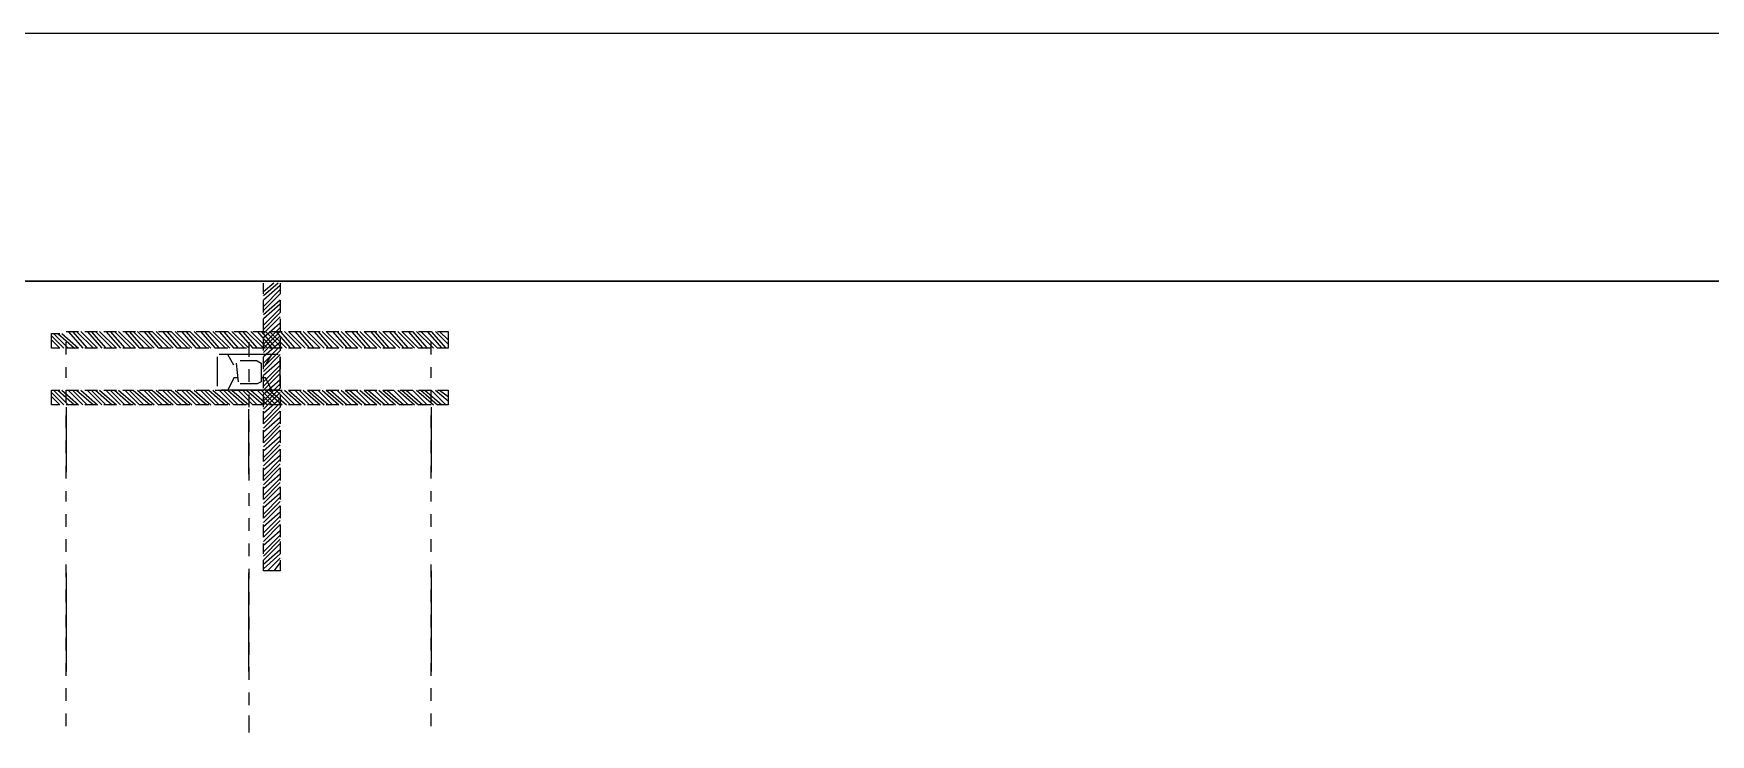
# Model space of a CAD drawing. Header units: metres. Extents: x 1 to 213, y 1 to 147.
# Drawn here: x 53.97 to 62.42, y 143.3 to 146.83 of the extents above; entities that cross this region are included whole.
import ezdxf

# ---------------------------------------------------------------- set-up
doc = ezdxf.new("R2010")
doc.units = ezdxf.units.M
doc.layers.add('00-BASE-ARQUITECTURA', color=8, linetype='Continuous')

msp = doc.modelspace()

# ---------------------------------------------------------------- linework, layer by layer
at = {"layer": '00-BASE-ARQUITECTURA'}
for points in [[(1.2665, 146.8331), (1.2665, 1.2382), (208.615, 1.2382), (208.615, 146.8331)], [(207.3662, 145.5843), (2.5153, 145.5843), (2.5153, 2.4871), (207.3662, 2.4871)], [(207.3662, 145.5843), (207.3662, 2.4871), (2.5153, 2.4871), (2.5153, 145.5843)]]:
    msp.add_lwpolyline(points, close=True, dxfattribs=at)
for points in [[(55.1991, 145.5737), (55.125, 145.5102)], [(55.1779, 145.5737), (55.125, 145.5313)], [(55.125, 145.5208), (55.125, 145.5737)], [(55.2097, 145.5631), (55.125, 145.489)], [(55.2097, 145.5419), (55.125, 145.4573)], [(55.2097, 145.5737), (55.2097, 145.5208)], [(55.2097, 145.5208), (55.125, 145.4361)], [(55.2097, 145.489), (55.125, 145.4149)], [(55.125, 145.4255), (55.125, 145.489)], [(55.2097, 145.4678), (55.125, 145.3938)], [(55.2097, 145.4467), (55.125, 145.362)], [(55.2097, 145.489), (55.2097, 145.4255)], [(55.2097, 145.4255), (55.125, 145.3408)], [(55.2097, 145.4043), (55.125, 145.3197)], [(55.125, 145.3303), (55.125, 145.3938)], [(55.2097, 145.3726), (55.125, 145.2985)], [(55.2097, 145.3938), (55.2097, 145.3303)], [(54.0561, 145.3197), (54.0984, 145.3197)], [(54.0984, 145.2456), (54.0561, 145.2456), (54.0561, 145.3197)], [(54.0561, 145.3091), (54.1196, 145.2456)], [(54.0561, 145.2879), (54.0984, 145.2456)], [(54.0667, 145.3197), (54.1408, 145.2456)], [(54.0879, 145.3197), (54.1725, 145.2456)], [(54.109, 145.3197), (54.1937, 145.2456)], [(54.1302, 145.3303), (54.1937, 145.3303)], [(54.1302, 145.2138), (54.1302, 145.2773)], [(54.1408, 145.3303), (54.2149, 145.2456)], [(54.1619, 145.3303), (54.236, 145.2456)], [(54.1831, 145.3303), (54.2678, 145.2456)], [(54.2043, 145.3303), (54.289, 145.2456)], [(54.2255, 145.3303), (54.289, 145.3303)], [(54.236, 145.3303), (54.3101, 145.2456)], [(54.2572, 145.3303), (54.3313, 145.2456)], [(54.2784, 145.3303), (54.363, 145.2456)], [(54.2995, 145.3303), (54.3842, 145.2456)], [(54.3207, 145.3303), (54.3842, 145.3303)], [(54.3313, 145.3303), (54.4054, 145.2456)], [(54.3524, 145.3303), (54.4265, 145.2456)], [(54.3736, 145.3303), (54.4583, 145.2456)], [(54.3948, 145.3303), (54.4795, 145.2456)], [(54.4159, 145.3303), (54.4795, 145.3303)], [(54.4265, 145.3303), (54.5006, 145.2456)], [(54.4477, 145.3303), (54.5218, 145.2456)], [(54.4689, 145.3303), (54.5535, 145.2456)], [(54.49, 145.3303), (54.5747, 145.2456)], [(54.5006, 145.3303), (54.5641, 145.3303)], [(54.5218, 145.3303), (54.5959, 145.2456)], [(54.543, 145.3303), (54.617, 145.2456)], [(54.5641, 145.3303), (54.6488, 145.2456)], [(54.5853, 145.3303), (54.6699, 145.2456)], [(54.5959, 145.3303), (54.6594, 145.3303)], [(54.617, 145.3303), (54.6911, 145.2456)], [(54.6382, 145.3303), (54.7123, 145.2456)], [(54.6594, 145.3303), (54.744, 145.2456)], [(54.6805, 145.3303), (54.7652, 145.2456)], [(54.6911, 145.3303), (54.7546, 145.3303)], [(54.7123, 145.3303), (54.7864, 145.2456)], [(54.7335, 145.3303), (54.8075, 145.2456)], [(54.7546, 145.3303), (54.8393, 145.2456)], [(54.7758, 145.3303), (54.8604, 145.2456)], [(54.7864, 145.3303), (54.8499, 145.3303)], [(54.8075, 145.3303), (54.8816, 145.2456)], [(54.8287, 145.3303), (54.9028, 145.2456)], [(54.8499, 145.3303), (54.9345, 145.2456)], [(54.871, 145.3303), (54.9557, 145.2456)], [(54.8816, 145.3303), (54.9451, 145.3303)], [(54.9028, 145.3303), (54.9769, 145.2456)], [(54.9239, 145.3303), (54.998, 145.2456)], [(54.9451, 145.3303), (55.0298, 145.2456)], [(54.9663, 145.3303), (55.051, 145.2456)], [(54.9769, 145.3303), (55.0404, 145.3303)], [(54.998, 145.3303), (55.0721, 145.2456)], [(55.0192, 145.3303), (55.0933, 145.2456)], [(55.0404, 145.3303), (55.125, 145.2456)], [(55.051, 145.2773), (55.051, 145.2033)], [(55.0615, 145.3303), (55.1462, 145.2456)], [(55.0721, 145.3303), (55.1356, 145.3303)], [(55.0933, 145.3303), (55.1674, 145.2456)], [(55.1144, 145.3303), (55.1885, 145.2456)], [(55.2097, 145.3514), (55.125, 145.2668)], [(55.2097, 145.3303), (55.125, 145.2456)], [(55.2097, 145.3091), (55.125, 145.2244)], [(55.125, 145.235), (55.125, 145.2985)], [(55.2097, 145.2773), (55.125, 145.2033)], [(55.1356, 145.3303), (55.2203, 145.2456)], [(55.1568, 145.3303), (55.2414, 145.2456)], [(55.1568, 145.3303), (55.2203, 145.3303)], [(55.1885, 145.3303), (55.2626, 145.2456)], [(55.2097, 145.3303), (55.2838, 145.2456)], [(55.2097, 145.2985), (55.2097, 145.235)], [(55.2309, 145.3303), (55.3155, 145.2456)], [(55.252, 145.3303), (55.3367, 145.2456)], [(55.252, 145.3303), (55.3155, 145.3303)], [(55.2838, 145.3303), (55.3579, 145.2456)], [(55.305, 145.3303), (55.379, 145.2456)], [(55.3261, 145.3303), (55.4108, 145.2456)], [(55.3473, 145.3303), (55.4319, 145.2456)], [(55.3473, 145.3303), (55.4108, 145.3303)], [(55.379, 145.3303), (55.4531, 145.2456)], [(55.4002, 145.3303), (55.4743, 145.2456)], [(55.4214, 145.3303), (55.506, 145.2456)], [(55.4425, 145.3303), (55.5272, 145.2456)], [(55.4425, 145.3303), (55.506, 145.3303)], [(55.4743, 145.3303), (55.5484, 145.2456)], [(55.4954, 145.3303), (55.5695, 145.2456)], [(55.5166, 145.3303), (55.6013, 145.2456)], [(55.5378, 145.3303), (55.6224, 145.2456)], [(55.5378, 145.3303), (55.6013, 145.3303)], [(55.5695, 145.3303), (55.6436, 145.2456)], [(55.5907, 145.3303), (55.6648, 145.2456)], [(55.6119, 145.3303), (55.6965, 145.2456)], [(55.633, 145.3303), (55.7177, 145.2456)], [(55.633, 145.3303), (55.6965, 145.3303)], [(55.6648, 145.3303), (55.7389, 145.2456)], [(55.6859, 145.3303), (55.76, 145.2456)], [(55.7071, 145.3303), (55.7918, 145.2456)], [(55.7283, 145.3303), (55.813, 145.2456)], [(55.7283, 145.3303), (55.7918, 145.3303)], [(55.76, 145.3303), (55.8341, 145.2456)], [(55.7812, 145.3303), (55.8553, 145.2456)], [(55.8024, 145.3303), (55.887, 145.2456)], [(55.8235, 145.3303), (55.9082, 145.2456)], [(55.8235, 145.3303), (55.8764, 145.3303)], [(55.8553, 145.3303), (55.9294, 145.2456)], [(55.8764, 145.3303), (55.9505, 145.2456)], [(55.8976, 145.3303), (55.9823, 145.2456)], [(55.9082, 145.3303), (55.9717, 145.3303)], [(55.9188, 145.3303), (56.0034, 145.2456)], [(55.9505, 145.3303), (56.0246, 145.2456)], [(55.9717, 145.3303), (56.0458, 145.2456)], [(55.9717, 145.2138), (55.9717, 145.2773)], [(55.9929, 145.3303), (56.0564, 145.2668)], [(56.0034, 145.3303), (56.0564, 145.3303), (56.0564, 145.2456), (56.0034, 145.2456)], [(56.014, 145.3303), (56.0564, 145.2879)], [(54.1937, 145.2456), (54.1302, 145.2456)], [(54.289, 145.2456), (54.2255, 145.2456)], [(54.3842, 145.2456), (54.3207, 145.2456)], [(54.4795, 145.2456), (54.4159, 145.2456)], [(54.5641, 145.2456), (54.5006, 145.2456)], [(54.6594, 145.2456), (54.5959, 145.2456)], [(54.7546, 145.2456), (54.6911, 145.2456)], [(54.8499, 145.2456), (54.7864, 145.2456)], [(54.9451, 145.2456), (54.8816, 145.2456)], [(54.8922, 145.2033), (54.8922, 145.0551)], [(54.9451, 145.2138), (54.9028, 145.2138)], [(55.1991, 145.2138), (54.9028, 145.2138)], [(54.9769, 145.1609), (54.9451, 145.2138)], [(55.0404, 145.2456), (54.9769, 145.2456)], [(55.1356, 145.2456), (55.0721, 145.2456)], [(55.2097, 145.2562), (55.125, 145.1715)], [(55.2097, 145.235), (55.125, 145.1503)], [(55.2097, 145.2138), (55.125, 145.1292)], [(55.125, 145.1398), (55.125, 145.2033)], [(55.1356, 145.1609), (55.1674, 145.2138)], [(55.2203, 145.2456), (55.1568, 145.2456)], [(55.2097, 145.0551), (55.2097, 145.2033)], [(55.2097, 145.2033), (55.2097, 145.1398)], [(55.3155, 145.2456), (55.252, 145.2456)], [(55.4108, 145.2456), (55.3473, 145.2456)], [(55.506, 145.2456), (55.4425, 145.2456)], [(55.6013, 145.2456), (55.5378, 145.2456)], [(55.6965, 145.2456), (55.633, 145.2456)], [(55.7918, 145.2456), (55.7283, 145.2456)], [(55.8764, 145.2456), (55.8235, 145.2456)], [(55.9717, 145.2456), (55.9082, 145.2456)], [(54.1302, 145.0974), (54.1302, 145.1503)], [(54.9874, 145.1715), (54.998, 145.0763)], [(55.0933, 145.1821), (55.0086, 145.1821)], [(55.051, 145.1398), (55.051, 145.0763)], [(55.0933, 145.1821), (55.1144, 145.1715), (55.1144, 145.0763), (55.0933, 145.0657)], [(55.2097, 145.1821), (55.125, 145.108)], [(55.2097, 145.1609), (55.125, 145.0763)], [(55.2097, 145.1398), (55.125, 145.0551)], [(55.2097, 145.1186), (55.125, 145.0339)], [(55.125, 145.0445), (55.125, 145.108)], [(55.2097, 145.108), (55.2097, 145.0445)], [(55.9717, 145.0974), (55.9717, 145.1503)], [(54.0561, 145.0339), (54.0984, 145.0339)], [(54.0984, 144.9598), (54.0561, 144.9598), (54.0561, 145.0339)], [(54.0561, 145.0233), (54.1196, 144.9598)], [(54.0667, 145.0339), (54.1408, 144.9598)], [(54.0879, 145.0339), (54.1725, 144.9598)], [(54.109, 145.0339), (54.1937, 144.9598)], [(54.1302, 145.0339), (54.1937, 145.0339)], [(54.1302, 144.9704), (54.1302, 145.0339)], [(54.1408, 145.0339), (54.2149, 144.9598)], [(54.1619, 145.0339), (54.236, 144.9598)], [(54.1831, 145.0339), (54.2678, 144.9598)], [(54.2043, 145.0339), (54.289, 144.9598)], [(54.2255, 145.0339), (54.289, 145.0339)], [(54.236, 145.0339), (54.3101, 144.9598)], [(54.2572, 145.0339), (54.3313, 144.9598)], [(54.2784, 145.0339), (54.363, 144.9598)], [(54.2995, 145.0339), (54.3842, 144.9598)], [(54.3207, 145.0339), (54.3842, 145.0339)], [(54.3313, 145.0339), (54.4054, 144.9598)], [(54.3524, 145.0339), (54.4265, 144.9598)], [(54.3736, 145.0339), (54.4583, 144.9598)], [(54.3948, 145.0339), (54.4795, 144.9598)], [(54.4159, 145.0339), (54.4689, 145.0339)], [(54.4265, 145.0339), (54.5006, 144.9598)], [(54.4477, 145.0339), (54.5218, 144.9598)], [(54.4689, 145.0339), (54.5535, 144.9598)], [(54.49, 145.0339), (54.5747, 144.9598)], [(54.5006, 145.0339), (54.5641, 145.0339)], [(54.5218, 145.0339), (54.5959, 144.9598)], [(54.543, 145.0339), (54.617, 144.9598)], [(54.5641, 145.0339), (54.6488, 144.9598)], [(54.5853, 145.0339), (54.6699, 144.9598)], [(54.5959, 145.0339), (54.6594, 145.0339)], [(54.617, 145.0339), (54.6911, 144.9598)], [(54.6382, 145.0339), (54.7123, 144.9598)], [(54.6594, 145.0339), (54.744, 144.9598)], [(54.6805, 145.0339), (54.7652, 144.9598)], [(54.6911, 145.0339), (54.7546, 145.0339)], [(54.7123, 145.0339), (54.7864, 144.9598)], [(54.7335, 145.0339), (54.8075, 144.9598)], [(54.7546, 145.0339), (54.8393, 144.9598)], [(54.7758, 145.0339), (54.8604, 144.9598)], [(54.7864, 145.0339), (54.8499, 145.0339)], [(54.8075, 145.0339), (54.8816, 144.9598)], [(54.8287, 145.0339), (54.9028, 144.9598)], [(54.8499, 145.0339), (54.9345, 144.9598)], [(54.871, 145.0339), (54.9557, 144.9598)], [(54.8816, 145.0339), (54.9451, 145.0339)], [(54.9028, 145.0339), (54.9769, 144.9598)], [(55.1991, 145.0339), (54.9134, 145.0339)], [(54.9239, 145.0339), (54.998, 144.9598)], [(54.998, 145.0974), (54.9769, 145.0974), (54.9451, 145.0339)], [(54.9451, 145.0339), (55.0298, 144.9598)], [(54.9663, 145.0339), (55.051, 144.9598)], [(54.9769, 145.0339), (55.0404, 145.0339)], [(54.998, 145.0339), (55.0721, 144.9598)], [(55.0933, 145.0657), (55.0086, 145.0657)], [(55.0192, 145.0339), (55.0933, 144.9598)], [(55.0404, 145.0339), (55.125, 144.9598)], [(55.0615, 145.0339), (55.1462, 144.9598)], [(55.0721, 145.0339), (55.125, 145.0339)], [(55.0933, 145.0339), (55.1674, 144.9598)], [(55.1674, 145.0339), (55.1356, 145.0974), (55.1144, 145.0974)], [(55.1144, 145.0339), (55.1885, 144.9598)], [(55.2097, 145.0868), (55.125, 145.0128)], [(55.2097, 145.0657), (55.125, 144.981)], [(55.2097, 145.0445), (55.125, 144.9598)], [(55.2097, 145.0233), (55.125, 144.9387)], [(55.1356, 145.0339), (55.2203, 144.9598)], [(55.1568, 145.0339), (55.2414, 144.9598)], [(55.1568, 145.0339), (55.2203, 145.0339)], [(55.1885, 145.0339), (55.2626, 144.9598)], [(55.2097, 145.0339), (55.2838, 144.9598)], [(55.2309, 145.0339), (55.3155, 144.9598)], [(55.252, 145.0339), (55.3367, 144.9598)], [(55.252, 145.0339), (55.3155, 145.0339)], [(55.2838, 145.0339), (55.3579, 144.9598)], [(55.305, 145.0339), (55.379, 144.9598)], [(55.3261, 145.0339), (55.4108, 144.9598)], [(55.3473, 145.0339), (55.4319, 144.9598)], [(55.3473, 145.0339), (55.4108, 145.0339)], [(55.3684, 145.0339), (55.4531, 144.9598)], [(55.4002, 145.0339), (55.4743, 144.9598)], [(55.4214, 145.0339), (55.506, 144.9598)], [(55.4425, 145.0339), (55.5272, 144.9598)], [(55.4425, 145.0339), (55.506, 145.0339)], [(55.4637, 145.0339), (55.5484, 144.9598)], [(55.4954, 145.0339), (55.5695, 144.9598)], [(55.5166, 145.0339), (55.6013, 144.9598)], [(55.5378, 145.0339), (55.6224, 144.9598)], [(55.5378, 145.0339), (55.6013, 145.0339)], [(55.559, 145.0339), (55.6436, 144.9598)], [(55.5907, 145.0339), (55.6648, 144.9598)], [(55.6119, 145.0339), (55.6965, 144.9598)], [(55.633, 145.0339), (55.7177, 144.9598)], [(55.633, 145.0339), (55.6965, 145.0339)], [(55.6542, 145.0339), (55.7389, 144.9598)], [(55.6859, 145.0339), (55.76, 144.9598)], [(55.7071, 145.0339), (55.7918, 144.9598)], [(55.7283, 145.0339), (55.813, 144.9598)], [(55.7283, 145.0339), (55.7812, 145.0339)], [(55.7494, 145.0339), (55.8341, 144.9598)], [(55.7812, 145.0339), (55.8553, 144.9598)], [(55.8024, 145.0339), (55.887, 144.9598)], [(55.813, 145.0339), (55.8764, 145.0339)], [(55.8235, 145.0339), (55.9082, 144.9598)], [(55.8447, 145.0339), (55.9294, 144.9598)], [(55.8764, 145.0339), (55.9505, 144.9598)], [(55.8976, 145.0339), (55.9823, 144.9598)], [(55.9082, 145.0339), (55.9717, 145.0339)], [(55.9188, 145.0339), (56.0034, 144.9598)], [(55.9399, 145.0339), (56.0246, 144.9598)], [(55.9717, 145.0339), (56.0458, 144.9598)], [(55.9717, 144.9704), (55.9717, 145.0339)], [(55.9929, 145.0339), (56.0564, 144.981)], [(56.0034, 145.0339), (56.0564, 145.0339), (56.0564, 144.9598), (56.0034, 144.9598)], [(56.014, 145.0339), (56.0564, 145.0022)], [(54.0561, 145.0022), (54.0984, 144.9598)], [(54.1937, 144.9598), (54.1302, 144.9598)], [(54.1302, 144.9493), (54.1302, 144.6212)], [(54.289, 144.9598), (54.2255, 144.9598)], [(54.3842, 144.9598), (54.3207, 144.9598)], [(54.4689, 144.9598), (54.4159, 144.9598)], [(54.5641, 144.9598), (54.5006, 144.9598)], [(54.6594, 144.9598), (54.5959, 144.9598)], [(54.7546, 144.9598), (54.6911, 144.9598)], [(54.8499, 144.9598), (54.7864, 144.9598)], [(54.9451, 144.9598), (54.8816, 144.9598)], [(55.0404, 144.9598), (54.9769, 144.9598)], [(55.051, 145.0128), (55.051, 144.9493)], [(55.051, 144.6106), (55.051, 144.9387)], [(55.125, 144.9598), (55.0721, 144.9598)], [(55.125, 144.9493), (55.125, 145.0128)], [(55.2097, 144.9916), (55.125, 144.9175)], [(55.2097, 144.9704), (55.125, 144.8858)], [(55.2097, 144.9493), (55.125, 144.8646)], [(55.2203, 144.9598), (55.1568, 144.9598)], [(55.2097, 145.0128), (55.2097, 144.9493)], [(55.3155, 144.9598), (55.252, 144.9598)], [(55.4108, 144.9598), (55.3473, 144.9598)], [(55.506, 144.9598), (55.4425, 144.9598)], [(55.6013, 144.9598), (55.5378, 144.9598)], [(55.6965, 144.9598), (55.633, 144.9598)], [(55.7812, 144.9598), (55.7283, 144.9598)], [(55.8764, 144.9598), (55.813, 144.9598)], [(55.9717, 144.9598), (55.9082, 144.9598)], [(55.9717, 144.9493), (55.9717, 144.6212)], [(54.1302, 144.8434), (54.1302, 144.9069)], [(55.051, 144.8858), (55.051, 144.8223)], [(55.2097, 144.9281), (55.125, 144.8434)], [(55.125, 144.8646), (55.125, 144.9281)], [(55.2097, 144.8963), (55.125, 144.8223)], [(55.2097, 144.8752), (55.125, 144.7905)], [(55.2097, 144.854), (55.125, 144.7693)], [(55.2097, 144.9281), (55.2097, 144.8646)], [(55.9717, 144.8434), (55.9717, 144.9069)], [(54.1302, 144.7164), (54.1302, 144.7799)], [(55.051, 144.7693), (55.051, 144.7058)], [(55.2097, 144.8328), (55.125, 144.7482)], [(55.125, 144.7693), (55.125, 144.8328)], [(55.2097, 144.8011), (55.125, 144.727)], [(55.2097, 144.7799), (55.125, 144.6953)], [(55.2097, 144.8328), (55.2097, 144.7693)], [(55.9717, 144.7164), (55.9717, 144.7799)], [(55.2097, 144.7588), (55.125, 144.6741)], [(55.2097, 144.7376), (55.125, 144.6529)], [(55.125, 144.6741), (55.125, 144.7376)], [(55.2097, 144.7058), (55.125, 144.6318)], [(55.2097, 144.6847), (55.125, 144.6)], [(55.2097, 144.7376), (55.2097, 144.6741)], [(54.1302, 144.5894), (54.1302, 144.6529)], [(55.051, 144.6423), (55.051, 144.5788)], [(55.2097, 144.6635), (55.125, 144.5788)], [(55.2097, 144.6423), (55.125, 144.5577)], [(55.125, 144.5788), (55.125, 144.6423)], [(55.2097, 144.6106), (55.125, 144.5365)], [(55.2097, 144.6423), (55.2097, 144.5788)], [(55.9717, 144.5894), (55.9717, 144.6529)], [(54.1302, 144.473), (54.1302, 144.5259)], [(55.051, 144.5153), (55.051, 144.4518)], [(55.2097, 144.5894), (55.125, 144.5048)], [(55.2097, 144.5683), (55.125, 144.4836)], [(55.2097, 144.5471), (55.125, 144.4624)], [(55.125, 144.4836), (55.125, 144.5471)], [(55.2097, 144.5153), (55.125, 144.4413)], [(55.2097, 144.5471), (55.2097, 144.4836)], [(55.9717, 144.473), (55.9717, 144.5259)], [(55.2097, 144.4942), (55.125, 144.4095)], [(55.2097, 144.473), (55.125, 144.3883)], [(55.2097, 144.4518), (55.125, 144.3672)], [(55.125, 144.3883), (55.125, 144.4518)], [(55.2097, 144.4518), (55.2097, 144.3883)], [(54.1302, 144.346), (54.1302, 144.4095)], [(55.051, 144.3883), (55.051, 144.3248)], [(55.2097, 144.4201), (55.125, 144.346)], [(55.2097, 144.3989), (55.125, 144.3143)], [(55.2097, 144.3778), (55.125, 144.2931)], [(55.2097, 144.3566), (55.125, 144.2719)], [(55.125, 144.2931), (55.125, 144.3566)], [(55.2097, 144.3566), (55.2097, 144.2931)], [(55.9717, 144.346), (55.9717, 144.4095)], [(54.1302, 144.219), (54.1302, 144.2825)], [(55.051, 144.2613), (55.051, 144.1978)], [(55.2097, 144.3248), (55.125, 144.2508)], [(55.2097, 144.3037), (55.125, 144.219)], [(55.2097, 144.2825), (55.125, 144.1978)], [(55.2097, 144.2613), (55.125, 144.1767)], [(55.125, 144.2084), (55.125, 144.2613)], [(55.2097, 144.2719), (55.2097, 144.2084)], [(55.9717, 144.219), (55.9717, 144.2825)], [(55.2097, 144.2296), (55.125, 144.1555)], [(55.2097, 144.2084), (55.125, 144.1343)], [(55.2097, 144.1767), (55.2097, 144.1238), (55.125, 144.1238), (55.125, 144.1767)], [(55.2097, 144.1873), (55.1462, 144.1238)], [(54.1302, 144.092), (54.1302, 144.1555)], [(54.1302, 144.1132), (54.1302, 143.6158)], [(55.051, 144.1343), (55.051, 144.0814)], [(55.051, 143.6158), (55.051, 144.1132)], [(55.2097, 144.1661), (55.1779, 144.1238)], [(55.9717, 144.092), (55.9717, 144.1555)], [(55.9717, 144.1238), (55.9717, 143.6158)], [(54.1302, 143.965), (54.1302, 144.0285)], [(55.051, 144.0179), (55.051, 143.9544)], [(55.9717, 143.965), (55.9717, 144.0285)], [(54.1302, 143.838), (54.1302, 143.9015)], [(55.051, 143.8909), (55.051, 143.8274)], [(55.9717, 143.838), (55.9717, 143.9015)], [(54.1302, 143.7216), (54.1302, 143.7851)], [(55.051, 143.7639), (55.051, 143.7004)], [(55.9717, 143.7216), (55.9717, 143.7851)], [(54.1302, 143.5946), (54.1302, 143.6581)], [(55.051, 143.6369), (55.051, 143.5734)], [(55.9717, 143.5946), (55.9717, 143.6581)], [(54.1302, 143.4676), (54.1302, 143.5311)], [(55.051, 143.5099), (55.051, 143.4464)], [(55.9717, 143.4676), (55.9717, 143.5311)], [(54.1302, 143.3406), (54.1302, 143.4041)], [(55.051, 143.3935), (55.051, 143.3088)], [(55.9717, 143.3406), (55.9717, 143.4041)]]:
    msp.add_lwpolyline(points, dxfattribs=at)

doc.saveas('drawing.dxf')
